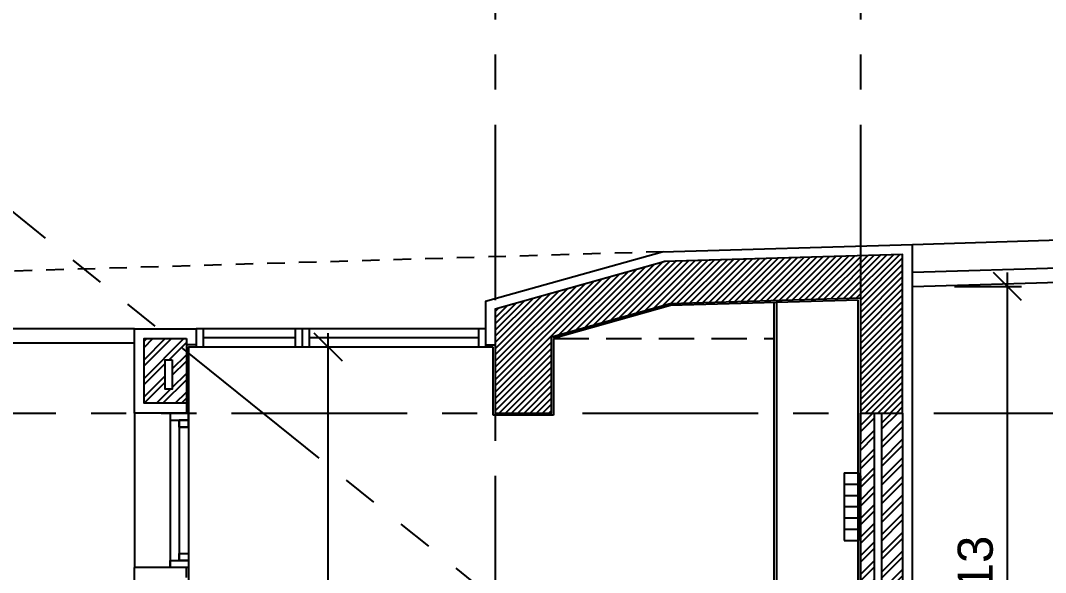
# Model space of a CAD drawing. Extents: x 83 to 143.2, y -2.6 to 70.8.
# Drawn here: x 95.5 to 102.8, y 55.26 to 59.2 of the extents above; entities that cross this region are included whole.
import ezdxf

# ---------------------------------------------------------------- set-up
doc = ezdxf.new("R2010")
doc.units = 0
doc.header["$MEASUREMENT"] = 0
doc.header["$PDMODE"] = 3
doc.header["$PDSIZE"] = 0.3
for name, pattern in [('AXIS_100$0$A-AXIS$0$PHANTOM', [2.5, 1.25, -0.25, 0.25, -0.25, 0.25, -0.25]), ('HIDDEN', [0.375, 0.25, -0.125]), ('HIDDEN2', [0.1875, 0.125, -0.0625])]:
    doc.linetypes.add(name, pattern=pattern)
doc.layers.get('0').update_dxf_attribs({"linetype": 'CONTINUOUS'})
doc.layers.get('DEFPOINTS').update_dxf_attribs({"linetype": 'CONTINUOUS'})
for name, color, linetype in [('04', 4, 'CONTINUOUS'), ('A-ALU', 9, 'CONTINUOUS'), ('A-BALUST', 1, 'CONTINUOUS'), ('a-dim', 3, 'CONTINUOUS'), ('A-HATCH-CONC', 8, 'CONTINUOUS'), ('A-HATCH-WALL', 8, 'CONTINUOUS'), ('A-PLASTER', 8, 'CONTINUOUS'), ('A-PROJ1H', 9, 'HIDDEN2'), ('A-PROJECTION', 9, 'CONTINUOUS'), ('a-revetement', 1, 'CONTINUOUS'), ('A-WALL', 4, 'CONTINUOUS'), ('AXIS_100$0$A-AXIS-100', 10, 'AXIS_100$0$A-AXIS$0$PHANTOM'), ('COLUMN', 2, 'CONTINUOUS'), ('S-8TH$0$A-STR 7-8TH', 2, 'CONTINUOUS'), ('WOOD PANELING', 7, 'CONTINUOUS')]:
    doc.layers.add(name, color=color, linetype=linetype)
doc.styles.add('A100-STEXT', font='ARIAL.TTF', dxfattribs={"height": 0.25})
doc.dimstyles.new('A100-DIM', dxfattribs={"dimtxt": 0.25, "dimasz": 0.2, "dimexe": 0.1, "dimexo": 0.3, "dimgap": 0.1, "dimtad": 1, "dimlfac": 100, "dimrnd": 0.5, "dimdsep": 46, "dimtxsty": 'A100-STEXT', "dimblk1": 'OBLIQUE', "dimblk2": 'OBLIQUE', "dimsah": 1, "dimcen": -0.05, "dimdle": 0.1, "dimclrd": 15, "dimclre": 15, "dimclrt": 256, "dimadec": 0, "dimazin": 0, "dimtfac": 0.28, "dimtix": 1, "dimtmove": 2, "dimatfit": 3, "dimldrblk": 'OBLIQUE', "dimfxl": 0, "dimtolj": 1, "dimarcsym": 0})
pattern_1 = [(45, (-264990.61058, -15176.9885), (-0.066291260736, 0.066291260736), []), (45, (-264990.56639, -15176.9885), (-0.066291260736, 0.066291260736), [])]

# ---------------------------------------------------------------- blocks, each defined once
blk = doc.blocks.new('_OBLIQUE')
at = {"color": 0, "linetype": 'ByBlock'}
blk.add_line((-0.5, -0.5), (0.5, 0.5), dxfattribs=at)
blk = doc.blocks.new('*D81')
at = {"layer": 'a-dim', "color": 15, "lineweight": -2}
for p, q in [((97.6887, 52.45), (97.6887, 56.97)), ((97.7655, 56.87), (97.5887, 56.87)), ((97.7655, 52.55), (97.5887, 52.55))]:
    blk.add_line(p, q, dxfattribs=at)
at = {"layer": 'DEFPOINTS', "color": 0}
for p in [(97.6887, 56.87), (98.0655, 56.87), (98.0655, 52.55)]:
    blk.add_point(p, dxfattribs=at)
at = {"layer": 'a-dim', "color": 15, "lineweight": -2, "xscale": 0.2, "yscale": 0.2, "zscale": 0.2}
for p, rotation in [((97.6887, 56.87), 90), ((97.6887, 52.55), 270)]:
    blk.add_blockref('_OBLIQUE', p, dxfattribs=dict(at, rotation=rotation))
at = {"layer": 'a-dim', "insert": (97.4609, 54.71), "char_height": 0.25, "attachment_point": 5, "rotation": 90, "style": 'A100-STEXT'}
blk.add_mtext('\\A1;432', dxfattribs=at)
blk = doc.blocks.new('A$C45441731')
at = {"layer": 'A-ALU'}
for p, q in [((7.1584, 57), (5.0984, 57)), ((5.0984, 57), (5.0984, 56.87)), ((5.1484, 57), (5.1484, 56.87)), ((5.8034, 56.935), (5.1484, 56.935)), ((5.8034, 57), (5.8034, 56.87)), ((5.8534, 57), (5.8534, 56.87)), ((5.9034, 57), (5.9034, 56.87)), ((7.1084, 56.935), (5.9034, 56.935)), ((7.1084, 57), (7.1084, 56.87)), ((7.1584, 57), (7.1584, 56.87)), ((7.1584, 56.87), (5.0984, 56.87))]:
    blk.add_line(p, q, dxfattribs=at)
blk = doc.blocks.new('A$C424D7636')
at = {"layer": 'A-ALU'}
for p, q in [((4.9134, 56.4), (4.9134, 55.3)), ((4.9784, 56.35), (4.9784, 55.35)), ((5.0434, 56.4), (5.0434, 55.3))]:
    blk.add_line(p, q, dxfattribs=at)
for points in [[(4.9134, 56.4), (4.9134, 56.35), (5.0434, 56.35), (5.0434, 56.4)], [(4.9784, 56.35), (4.9784, 56.3), (5.0434, 56.3), (5.0434, 56.35)], [(4.9784, 55.35), (4.9784, 55.4), (5.0434, 55.4), (5.0434, 55.35)], [(4.9134, 55.3), (4.9134, 55.35), (5.0434, 55.35), (5.0434, 55.3)]]:
    blk.add_lwpolyline(points, close=True, dxfattribs=at)
blk.add_blockref('A$C45441731', (0, 0), dxfattribs=at)
blk = doc.blocks.new('*D106')
at = {"layer": 'a-dim', "color": 15, "lineweight": -2}
for p, q in [((102.5248, 53.07), (102.5248, 57.4013)), ((102.1478, 57.3013), (102.6248, 57.3013)), ((102.1478, 53.17), (102.6248, 53.17))]:
    blk.add_line(p, q, dxfattribs=at)
at = {"layer": 'DEFPOINTS', "color": 0}
for p in [(101.8478, 57.3013), (102.5248, 57.3013), (101.8478, 53.17)]:
    blk.add_point(p, dxfattribs=at)
at = {"layer": 'a-dim', "color": 15, "lineweight": -2, "xscale": 0.2, "yscale": 0.2, "zscale": 0.2}
for p, rotation in [((102.5248, 57.3013), 90), ((102.5248, 53.17), 270)]:
    blk.add_blockref('_OBLIQUE', p, dxfattribs=dict(at, rotation=rotation))
at = {"layer": 'a-dim', "insert": (102.2971, 55.2357), "char_height": 0.25, "attachment_point": 5, "rotation": 90, "style": 'A100-STEXT'}
blk.add_mtext('\\A1;413', dxfattribs=at)

msp = doc.modelspace()

# ---------------------------------------------------------------- hatches: boundary and pattern name
at = {"layer": 'A-HATCH-CONC'}
h = msp.add_hatch(dxfattribs=at)
h.set_pattern_fill('ANSI31', color=256, scale=0.25, style=0)
h.set_pattern_definition([(45, (91.649424, -3e-10), (-0.022097087, 0.022097087), [])])
h.paths.add_polyline_path([(101.77779, 57.52936), (100.08842, 57.47908), (98.87779, 57.14025), (98.87779, 56.4), (99.27779, 56.4), (99.27779, 56.94336), (100.12335, 57.18001), (101.47779, 57.22032), (101.47779, 56.4), (101.77779, 56.4)])
at = {"layer": 'A-HATCH-WALL'}
h = msp.add_hatch(dxfattribs=at)
h.set_pattern_fill('ANSI32', color=256, scale=0.25, style=0)
h.set_pattern_definition(pattern_1)
h.paths.add_polyline_path([(96.37779, 56.93), (96.37779, 56.47), (96.67779, 56.47), (96.67779, 56.93)])
h.paths.add_polyline_path([(96.52779, 56.78), (96.57779, 56.78), (96.57779, 56.57), (96.52779, 56.57)], flags=16)
h = msp.add_hatch(dxfattribs=at)
h.set_pattern_fill('ANSI32', color=256, scale=0.25, style=0)
h.set_pattern_definition(pattern_1)
h.paths.add_polyline_path([(102.01779, 52.8), (102.01779, 53.1), (101.77779, 53.1), (101.77779, 56.4), (101.62779, 56.4), (101.62779, 52.95), (101.86779, 52.95), (101.86779, 52.9), (101.57779, 52.9), (101.57779, 56.4), (101.47779, 56.4), (101.47779, 52.535), (100.87779, 52.535), (100.87779, 49.185), (100.80279, 49.185), (100.80279, 49.035), (101.62779, 49.035), (101.62779, 49.185), (100.97779, 49.185), (100.97779, 52.435), (101.62779, 52.435), (101.62779, 52.8)])

# ---------------------------------------------------------------- linework, layer by layer
at = {"layer": '04', "color": 11}
for p, q in [((101.36279, 55.97375), (101.46279, 55.97375)), ((101.36279, 55.97375), (101.36279, 55.49375)), ((101.46279, 55.97375), (101.46279, 55.49375)), ((101.36279, 55.89375), (101.46279, 55.89375)), ((101.36279, 55.81375), (101.46279, 55.81375)), ((101.36279, 55.73375), (101.46279, 55.73375)), ((101.36279, 55.65375), (101.46279, 55.65375)), ((101.36279, 55.57375), (101.46279, 55.57375)), ((101.36279, 55.49375), (101.46279, 55.49375))]:
    msp.add_line(p, q, dxfattribs=at)
at = {"layer": 'A-ALU'}
for p, q in [((96.30779, 56.4), (96.30779, 55.3)), ((96.56279, 56.4), (96.56279, 55.3)), ((96.62779, 56.35), (96.62779, 55.35)), ((96.69279, 56.4), (96.69279, 55.3))]:
    msp.add_line(p, q, dxfattribs=at)
for points in [[(96.56279, 56.4), (96.56279, 56.35), (96.69279, 56.35), (96.69279, 56.4)], [(96.62779, 56.3), (96.62779, 56.35), (96.69279, 56.35), (96.69279, 56.3)], [(96.62779, 55.35), (96.62779, 55.4), (96.69279, 55.4), (96.69279, 55.35)], [(96.56279, 55.3), (96.56279, 55.35), (96.69279, 55.35), (96.69279, 55.3)]]:
    msp.add_lwpolyline(points, close=True, dxfattribs=at)
at = {"layer": 'A-BALUST'}
for p, q in [((105.93778, 57.52311), (101.84779, 57.40138)), ((101.84779, 57.30134), (105.90387, 57.42206))]:
    msp.add_line(p, q, dxfattribs=at)
msp.add_lwpolyline([(92.69779, 56.9), (96.30779, 56.9), (96.30779, 57), (92.69779, 57)], close=True, dxfattribs=at)
at = {"layer": 'A-PLASTER'}
for p, q in [((100.12563, 57.16507), (99.29279, 56.93198)), ((101.46279, 57.20487), (100.12563, 57.16507)), ((101.46279, 52.55), (101.46279, 57.20487)), ((99.29279, 56.93198), (99.29279, 56.385)), ((98.86279, 56.87), (98.80779, 56.87)), ((98.86279, 56.385), (98.86279, 56.87)), ((99.29279, 56.385), (98.86279, 56.385)), ((96.69279, 55.3), (96.69279, 52.55))]:
    msp.add_line(p, q, dxfattribs=at)
at = {"layer": 'A-PLASTER', "linetype": 'HIDDEN'}
msp.add_line((99.29279, 56.93198), (100.86279, 56.93198), dxfattribs=at)
at = {"layer": 'A-PLASTER'}
msp.add_lwpolyline([(96.74779, 56.87), (96.69279, 56.87), (96.69279, 56.4)], dxfattribs=at)
at = {"layer": 'A-PROJ1H'}
msp.add_line((100.07779, 57.54879), (92.69779, 57.32888), dxfattribs=at)
at = {"layer": 'A-PROJECTION'}
msp.add_line((101.84779, 57.60147), (106.0056, 57.72522), dxfattribs=at)
at = {"layer": 'a-revetement'}
for p, q in [((100.06716, 57.5485), (101.84779, 57.6015)), ((101.84779, 53.17), (101.84779, 57.6015)), ((98.80779, 57.19604), (100.06716, 57.5485)), ((98.80779, 57.19604), (98.80779, 56.885)), ((96.30779, 56.4), (96.30779, 57)), ((96.30779, 57), (96.74779, 57)), ((96.74779, 57), (96.74779, 56.885)), ((96.74779, 56.885), (96.67779, 56.885)), ((98.80779, 56.885), (98.87779, 56.885)), ((96.30779, 53.17), (96.30779, 55.3))]:
    msp.add_line(p, q, dxfattribs=at)
at = {"layer": 'a-revetement', "ltscale": 4}
for p, q in [((96.67779, 56.47), (96.67779, 56.4)), ((96.67779, 56.4), (96.30779, 56.4)), ((96.67779, 55.3), (96.30779, 55.3)), ((96.67779, 55.23), (96.67779, 55.3))]:
    msp.add_line(p, q, dxfattribs=at)
at = {"layer": 'A-WALL'}
for p, q in [((101.47779, 52.535), (101.47779, 56.4)), ((101.57779, 52.9), (101.57779, 56.4)), ((101.62779, 56.4), (101.62779, 52.95)), ((101.77779, 56.4), (101.77779, 53.1))]:
    msp.add_line(p, q, dxfattribs=at)
for points in [[(96.67779, 56.93), (96.67779, 56.47), (96.37779, 56.47), (96.37779, 56.93)], [(96.57779, 56.78), (96.57779, 56.57), (96.52779, 56.57), (96.52779, 56.78)]]:
    msp.add_lwpolyline(points, close=True, dxfattribs=at)
at = {"layer": 'AXIS_100$0$A-AXIS-100'}
for p, q in [((98.87779, 63.4533), (98.87779, 41.71458)), ((101.47779, 63.4533), (101.47779, 41.71458)), ((128.79495, 31.01193), (93.00565, 59.79374)), ((89.49942, 56.4), (107.518, 56.4))]:
    msp.add_line(p, q, dxfattribs=at)
at = {"layer": 'COLUMN'}
msp.add_line((98.87779, 57.14294), (100.07779, 57.47879), dxfattribs=at)
msp.add_lwpolyline([(98.87779, 57.14294), (98.87779, 56.4), (99.27779, 56.4), (99.27779, 56.94336), (100.12335, 57.18001), (101.47779, 57.22032), (101.47779, 56.4), (101.77779, 56.4), (101.77779, 57.52939), (100.07779, 57.47879)], dxfattribs=at)
at = {"layer": 'S-8TH$0$A-STR 7-8TH'}
msp.add_lwpolyline([(101.77779, 57.52936), (100.08842, 57.47908), (98.87779, 57.14025), (98.87779, 56.4), (99.27779, 56.4), (99.27779, 56.94336), (100.12335, 57.18001), (101.47779, 57.22032), (101.47779, 56.4), (101.77779, 56.4)], close=True, dxfattribs=at)
at = {"layer": 'WOOD PANELING'}
for p, q in [((100.86279, 55.0475), (100.86279, 57.18701)), ((100.88279, 55.0675), (100.88279, 57.18761))]:
    msp.add_line(p, q, dxfattribs=at)

# ---------------------------------------------------------------- block references
at = {"layer": 'A-ALU'}
for name in ['A$C424D7636', 'A$C45441731']:
    msp.add_blockref(name, (91.64942, 0), dxfattribs=at)

# ---------------------------------------------------------------- dimensions: what is measured, and where the dimension line sits
at = {"layer": 'a-dim'}
dim = msp.add_aligned_dim(p1=(101.84779, 53.17), p2=(101.84779, 57.30134), distance=-0.67702, dimstyle='A100-DIM', dxfattribs=at)
dim.commit()
dim.dimension.update_dxf_attribs({"geometry": '*D106', "text_midpoint": (102.29709, 55.23567)})
dim = msp.add_linear_dim(base=(97.68865, 56.87), p1=(98.06545, 52.55), p2=(98.06545, 56.87), angle=90, dimstyle='A100-DIM', dxfattribs=at)
dim.commit()
dim.dimension.update_dxf_attribs({"geometry": '*D81', "text_midpoint": (97.46092, 54.71)})

doc.saveas('drawing.dxf')
